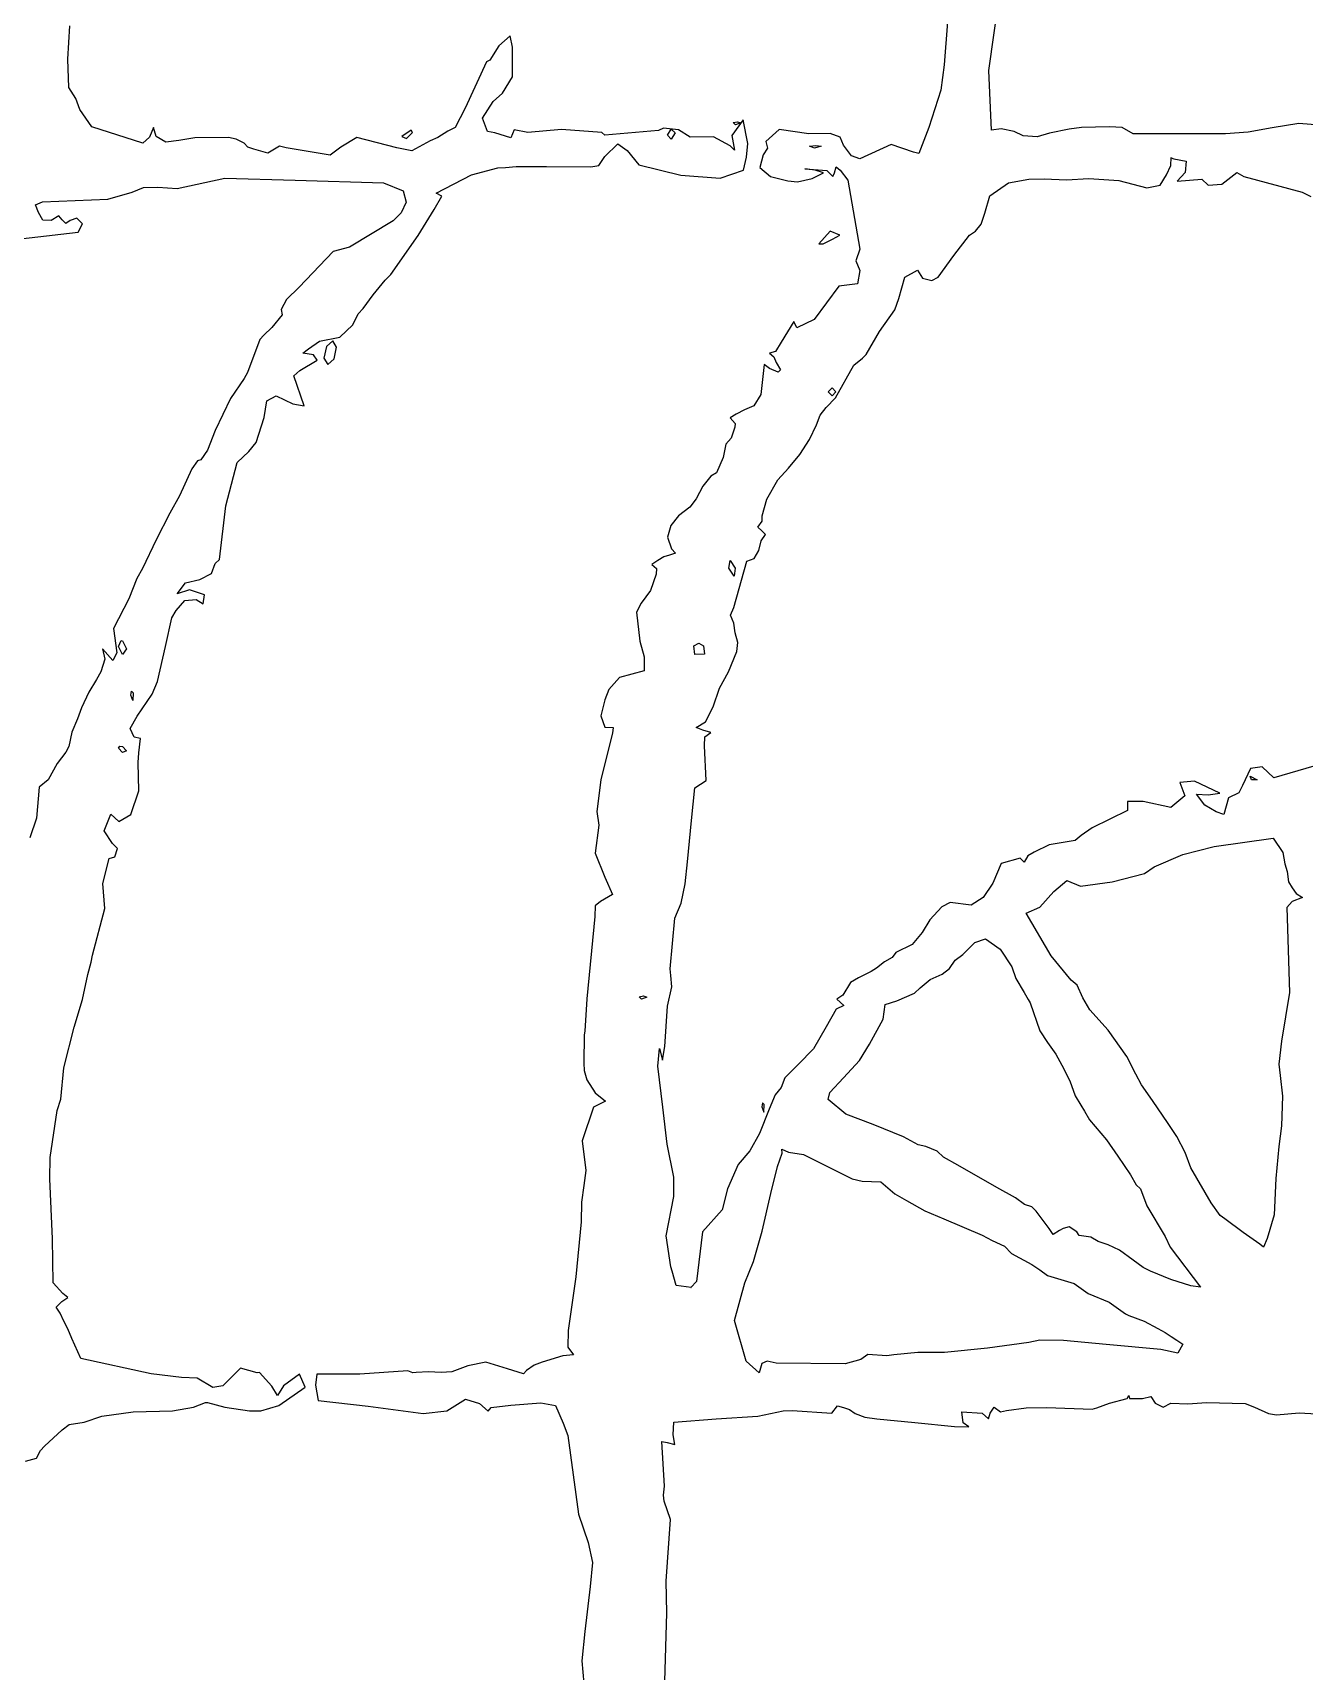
# Model space of a CAD drawing. Extents: x -16 to 63, y -3 to 108.
# Drawn here: x 53.45 to 56.231, y 38.089 to 41.674 of the extents above; entities that cross this region are included whole.
import ezdxf

# ---------------------------------------------------------------- set-up
doc = ezdxf.new("R2010")
doc.units = 0

msp = doc.modelspace()

# ---------------------------------------------------------------- linework, layer by layer
at = {"layer": 'Layer 1'}
for p, q in [((55.540844, 41.591057), (55.565928, 41.766797)), ((53.526015, 41.615834), (53.530831, 41.689047)), ((55.45028, 41.697613), (55.443575, 41.60369)), ((54.493681, 41.666891), (54.468887, 41.644723)), ((54.499221, 41.642098), (54.493681, 41.666891)), ((53.528494, 41.553559), (53.526015, 41.615834)), ((54.468887, 41.644723), (54.449344, 41.613659)), ((54.498624, 41.57749), (54.499221, 41.642098)), ((54.44176, 41.609866), (54.39509, 41.508798)), ((54.449344, 41.613659), (54.44176, 41.609866)), ((55.443575, 41.60369), (55.435845, 41.547833)), ((55.546675, 41.460237), (55.540844, 41.591057)), ((53.543953, 41.529495), (53.528494, 41.553559)), ((54.477185, 41.541758), (54.498624, 41.57749)), ((55.435845, 41.547833), (55.409593, 41.466453)), ((53.552558, 41.505723), (53.543953, 41.529495)), ((54.39509, 41.508798), (54.373652, 41.466649)), ((54.432995, 41.486776), (54.45633, 41.523236)), ((54.45633, 41.523236), (54.477185, 41.541758)), ((53.578809, 41.467949), (53.552558, 41.505723)), ((54.444079, 41.457899), (54.432995, 41.486776)), ((55.003671, 41.483), (54.978731, 41.448726)), ((54.982042, 41.477006), (54.991522, 41.478612)), ((54.987149, 41.471899), (54.982042, 41.477006)), ((54.998379, 41.476274), (54.987149, 41.471899)), ((54.991522, 41.478612), (54.991524, 41.478604)), ((54.991524, 41.478604), (54.998379, 41.476274)), ((55.013879, 41.431226), (55.003671, 41.483)), ((56.218863, 41.474813), (56.160818, 41.465917)), ((56.321536, 41.466792), (56.218863, 41.474813)), ((53.690525, 41.432364), (53.578809, 41.467949)), ((53.705109, 41.445052), (53.690525, 41.432364)), ((53.713713, 41.466345), (53.705109, 41.445052)), ((53.719403, 41.446948), (53.713713, 41.466345)), ((53.740258, 41.434552), (53.719403, 41.446948)), ((53.769281, 41.438054), (53.740258, 41.434552)), ((53.804137, 41.444035), (53.769281, 41.438054)), ((53.877496, 41.444184), (53.804137, 41.444035)), ((53.89456, 41.44054), (53.877496, 41.444184)), ((53.911769, 41.432082), (53.89456, 41.44054)), ((54.158243, 41.44477), (54.123533, 41.423185)), ((54.246185, 41.422018), (54.158243, 41.44477)), ((54.277327, 41.460815), (54.256764, 41.44696)), ((54.256764, 41.44696), (54.266973, 41.442002)), ((54.266973, 41.442002), (54.280536, 41.455565)), ((54.277325, 41.460814), (54.277327, 41.460815)), ((54.280536, 41.455565), (54.277325, 41.460814)), ((54.31867, 41.436897), (54.278417, 41.415604)), ((54.335733, 41.444773), (54.31867, 41.436897)), ((54.357755, 41.458336), (54.335733, 41.444773)), ((54.373652, 41.466649), (54.357755, 41.458336)), ((54.460413, 41.454979), (54.444079, 41.457899)), ((54.494978, 41.443457), (54.460413, 41.454979)), ((54.502708, 41.461105), (54.494978, 41.443457)), ((54.532605, 41.455564), (54.502708, 41.461105)), ((54.606256, 41.461687), (54.532605, 41.455564)), ((54.694198, 41.455564), (54.606256, 41.461687)), ((54.701195, 41.449583), (54.694198, 41.455564)), ((54.818453, 41.459792), (54.701195, 41.449583)), ((54.829245, 41.465191), (54.818453, 41.459792)), ((54.861767, 41.461547), (54.829245, 41.465191)), ((54.837799, 41.44929), (54.846404, 41.462563)), ((54.846404, 41.441124), (54.837799, 41.44929)), ((54.846404, 41.462563), (54.855009, 41.454541)), ((54.846404, 41.462563), (54.846404, 41.462563)), ((54.855009, 41.454541), (54.846404, 41.441124)), ((54.887436, 41.445358), (54.861767, 41.461547)), ((54.938481, 41.445955), (54.887436, 41.445358)), ((54.974942, 41.425975), (54.938481, 41.445955)), ((54.978731, 41.448726), (54.984421, 41.416495)), ((55.082177, 41.461926), (55.052863, 41.435966)), ((55.052863, 41.435966), (55.056947, 41.421382)), ((55.146931, 41.452446), (55.082177, 41.461926)), ((55.194184, 41.453469), (55.146931, 41.452446)), ((55.215623, 41.444864), (55.194184, 41.453469)), ((55.222769, 41.427801), (55.215623, 41.444864)), ((55.409593, 41.466453), (55.387571, 41.409574)), ((55.567969, 41.463157), (55.546675, 41.460237)), ((55.596116, 41.457467), (55.567969, 41.463157)), ((55.616097, 41.448279), (55.596116, 41.457467)), ((55.647015, 41.4458), (55.616097, 41.448279)), ((55.673996, 41.454258), (55.647015, 41.4458)), ((55.716436, 41.462572), (55.673996, 41.454258)), ((55.743563, 41.466656), (55.716436, 41.462572)), ((55.805108, 41.467679), (55.743563, 41.466656)), ((55.832527, 41.466656), (55.805108, 41.467679)), ((55.857028, 41.452509), (55.832527, 41.466656)), ((56.058874, 41.45221), (55.857028, 41.452509)), ((56.10846, 41.456145), (56.058874, 41.45221)), ((56.160818, 41.465917), (56.10846, 41.456145)), ((53.919791, 41.423039), (53.911769, 41.432082)), ((53.933062, 41.419246), (53.919791, 41.423039)), ((53.963689, 41.410495), (53.933062, 41.419246)), ((53.989065, 41.425517), (53.963689, 41.410495)), ((54.004088, 41.421873), (53.989065, 41.425517)), ((54.099906, 41.40583), (54.004088, 41.421873)), ((54.123533, 41.423185), (54.099906, 41.40583)), ((54.278417, 41.415604), (54.246185, 41.422018)), ((54.68763, 41.38324), (54.700756, 41.403074)), ((54.700756, 41.403074), (54.729195, 41.430201)), ((54.729195, 41.430201), (54.750051, 41.415616)), ((54.750051, 41.415616), (54.775574, 41.384844)), ((54.984421, 41.416495), (54.974942, 41.425975)), ((55.003963, 41.373034), (55.010668, 41.401182)), ((55.010668, 41.401182), (55.013879, 41.431226)), ((55.047176, 41.406359), (55.040179, 41.378504)), ((55.056947, 41.421382), (55.047176, 41.406359)), ((55.148832, 41.425491), (55.162541, 41.427239)), ((55.159332, 41.421265), (55.148832, 41.425491)), ((55.1745, 41.4252), (55.159332, 41.421265)), ((55.162541, 41.427239), (55.16259, 41.427271)), ((55.16259, 41.427271), (55.17455, 41.425375)), ((55.17455, 41.425375), (55.1745, 41.4252)), ((55.240854, 41.404175), (55.222769, 41.427801)), ((55.2585, 41.39776), (55.240854, 41.404175)), ((55.327046, 41.428825), (55.2585, 41.39776)), ((55.375904, 41.412053), (55.327046, 41.428825)), ((55.387571, 41.409574), (55.375904, 41.412053)), ((55.9389, 41.383486), (55.939774, 41.400404)), ((55.939774, 41.400404), (55.93978, 41.40029)), ((55.93978, 41.40029), (55.94547, 41.39752)), ((54.409218, 41.362523), (54.467117, 41.378274)), ((54.467117, 41.378274), (54.483889, 41.378871)), ((54.483889, 41.378871), (54.50664, 41.380768)), ((54.50664, 41.380768), (54.57329, 41.381067)), ((54.57329, 41.381067), (54.670567, 41.38032)), ((54.670567, 41.38032), (54.68763, 41.38324)), ((54.775574, 41.384844), (54.867454, 41.362238)), ((54.953501, 41.355242), (55.003963, 41.373034)), ((55.040179, 41.378504), (55.063222, 41.359253)), ((55.160936, 41.373108), (55.138331, 41.37617)), ((55.138331, 41.37617), (55.186751, 41.371943)), ((55.154811, 41.354877), (55.179458, 41.366836)), ((55.179458, 41.366836), (55.160936, 41.373108)), ((55.186751, 41.371943), (55.199877, 41.359109)), ((55.199877, 41.359109), (55.203087, 41.36713)), ((55.203087, 41.36713), (55.206881, 41.380548)), ((55.206881, 41.380548), (55.215631, 41.372819)), ((55.215631, 41.372819), (55.232403, 41.350796)), ((55.916149, 41.340463), (55.92942, 41.362923)), ((55.92942, 41.362923), (55.9389, 41.383486)), ((55.94547, 41.39752), (55.972451, 41.392562)), ((55.970121, 41.368206), (55.953058, 41.349247)), ((55.972451, 41.392562), (55.970121, 41.368206)), ((56.050334, 41.342536), (56.083587, 41.368204)), ((56.083587, 41.368204), (56.098754, 41.359453)), ((53.66684, 41.324735), (53.691634, 41.335381)), ((53.691634, 41.335381), (53.723136, 41.335978)), ((53.723136, 41.335978), (53.765138, 41.333208)), ((53.765138, 41.333208), (53.869415, 41.355813)), ((53.869415, 41.355813), (54.023425, 41.350997)), ((54.023425, 41.350997), (54.216666, 41.345016)), ((54.216666, 41.345016), (54.259544, 41.327806)), ((54.259544, 41.327806), (54.266108, 41.302721)), ((54.331775, 41.323), (54.409218, 41.362523)), ((54.867454, 41.362238), (54.953501, 41.355242)), ((55.063222, 41.359253), (55.101578, 41.349627)), ((55.101578, 41.349627), (55.12258, 41.347439)), ((55.12258, 41.347439), (55.154811, 41.354877)), ((55.232403, 41.350796), (55.258508, 41.200433)), ((55.543083, 41.316976), (55.584212, 41.345123)), ((55.584212, 41.345123), (55.628839, 41.353582)), ((55.628839, 41.353582), (55.661945, 41.353731)), ((55.661945, 41.353731), (55.710948, 41.351984)), ((55.710948, 41.351984), (55.759514, 41.354605)), ((55.759514, 41.354605), (55.825434, 41.350087)), ((55.825434, 41.350087), (55.886689, 41.334191)), ((55.886689, 41.334191), (55.916149, 41.340463)), ((55.953058, 41.349247), (56.00702, 41.353182)), ((56.00702, 41.353182), (56.020437, 41.340348)), ((56.020437, 41.340348), (56.050334, 41.342536)), ((56.098754, 41.359453), (56.226512, 41.325034)), ((53.455661, 41.297459), (53.470683, 41.304023)), ((53.461784, 41.280104), (53.455661, 41.297459)), ((53.470683, 41.304023), (53.614046, 41.309421)), ((53.614046, 41.309421), (53.66684, 41.324735)), ((54.266108, 41.302721), (54.255316, 41.279533)), ((54.327691, 41.286973), (54.344755, 41.316287)), ((54.344755, 41.316287), (54.331775, 41.323)), ((55.532437, 41.278765), (55.543083, 41.316976)), ((56.226512, 41.325034), (56.245471, 41.315409)), ((53.471847, 41.26377), (53.461784, 41.280104)), ((53.489931, 41.262605), (53.471847, 41.26377)), ((53.506266, 41.273251), (53.489931, 41.262605)), ((53.513561, 41.264647), (53.506266, 41.273251)), ((53.522165, 41.256188), (53.513561, 41.264647)), ((53.531645, 41.263185), (53.522165, 41.256188)), ((53.546083, 41.268292), (53.531645, 41.263185)), ((53.55848, 41.255312), (53.546083, 41.268292)), ((53.549001, 41.237228), (53.55848, 41.255312)), ((54.238106, 41.262031), (54.142142, 41.204861)), ((54.255316, 41.279533), (54.238106, 41.262031)), ((54.292397, 41.23024), (54.327691, 41.286973)), ((55.524416, 41.255138), (55.532437, 41.278765)), ((53.329216, 41.211705), (53.529895, 41.23504)), ((53.529895, 41.23504), (53.549001, 41.237228)), ((54.232894, 41.144777), (54.292397, 41.23024)), ((55.19423, 41.239572), (55.169, 41.212154)), ((55.178771, 41.212154), (55.198752, 41.222363)), ((55.215232, 41.230968), (55.19423, 41.239572)), ((55.19423, 41.239572), (55.19423, 41.239572)), ((55.198752, 41.222363), (55.215232, 41.230968)), ((55.464329, 41.186301), (55.498602, 41.230491)), ((55.498602, 41.230491), (55.511582, 41.239825)), ((55.511582, 41.239825), (55.524416, 41.255138)), ((54.106848, 41.194798), (54.032323, 41.116772)), ((54.142142, 41.204861), (54.106848, 41.194798)), ((55.169, 41.212154), (55.178771, 41.212154)), ((55.258508, 41.200433), (55.249904, 41.174327)), ((55.430056, 41.138902), (55.464329, 41.186301)), ((55.249904, 41.174327), (55.258508, 41.153326)), ((55.258508, 41.153326), (55.253401, 41.124158)), ((55.357135, 41.139043), (55.384699, 41.154066)), ((55.384699, 41.154066), (55.396074, 41.136856)), ((54.032323, 41.116772), (54.004467, 41.090083)), ((54.194391, 41.100441), (54.220351, 41.132234)), ((54.220351, 41.132234), (54.232894, 41.144777)), ((55.212711, 41.11905), (55.158895, 41.046275)), ((55.253401, 41.124158), (55.212711, 41.11905)), ((55.343863, 41.091936), (55.357135, 41.139043)), ((55.396074, 41.136856), (55.416492, 41.131607)), ((55.416492, 41.131607), (55.430056, 41.138902)), ((54.004467, 41.090083), (53.993091, 41.068061)), ((54.172661, 41.070106), (54.194391, 41.100441)), ((55.335696, 41.067143), (55.343863, 41.091936)), ((53.995129, 41.056393), (53.972232, 41.028683)), ((53.993091, 41.068061), (53.995129, 41.056393)), ((54.149764, 41.03452), (54.161431, 41.059022)), ((54.161431, 41.059022), (54.172661, 41.070106)), ((55.114413, 41.0419), (55.086994, 40.996396)), ((55.121268, 41.028336), (55.114413, 41.0419)), ((55.158895, 41.046275), (55.121268, 41.028336)), ((55.301569, 41.020182), (55.335696, 41.067143)), ((53.955168, 41.011911), (53.946563, 41.002286)), ((53.972232, 41.028683), (53.955168, 41.011911)), ((54.076551, 40.999081), (54.12147, 41.007977)), ((54.12147, 41.007977), (54.149764, 41.03452)), ((55.272546, 40.969866), (55.301569, 41.020182)), ((53.946563, 41.002286), (53.919145, 40.930385)), ((54.040236, 40.972391), (54.053071, 40.981871)), ((54.063571, 40.968747), (54.040236, 40.972391)), ((54.053071, 40.981871), (54.076551, 40.999081)), ((54.071592, 40.957663), (54.063571, 40.968747)), ((54.091806, 40.987265), (54.086557, 40.961597)), ((54.10566, 40.999516), (54.091806, 40.987265)), ((54.105665, 40.999516), (54.10566, 40.999516)), ((54.114124, 40.985953), (54.105665, 40.999516)), ((54.109017, 40.960139), (54.114124, 40.985953)), ((55.07416, 40.97627), (55.061181, 40.972918)), ((55.061181, 40.972918), (55.07066, 40.964604)), ((55.086994, 40.996396), (55.07416, 40.97627)), ((55.264525, 40.961553), (55.272546, 40.969866)), ((54.020839, 40.923244), (54.033673, 40.934911)), ((54.033673, 40.934911), (54.071592, 40.957663)), ((54.086557, 40.961597), (54.095162, 40.948034)), ((54.095162, 40.948034), (54.109017, 40.960139)), ((55.049359, 40.947544), (55.042213, 40.882499)), ((55.061173, 40.93894), (55.049359, 40.947544)), ((55.080424, 40.931356), (55.061173, 40.93894)), ((55.07066, 40.964604), (55.075469, 40.952354)), ((55.075469, 40.952354), (55.08524, 40.936165)), ((55.08524, 40.936165), (55.080424, 40.931356)), ((55.205459, 40.874777), (55.245711, 40.946677)), ((55.245711, 40.946677), (55.264525, 40.961553)), ((53.912291, 40.91726), (53.881955, 40.873799)), ((53.919145, 40.930385), (53.912291, 40.91726)), ((54.043445, 40.857615), (54.020839, 40.923244)), ((53.881955, 40.873799), (53.848557, 40.803357)), ((53.955503, 40.832235), (53.961335, 40.868696)), ((53.961335, 40.868696), (53.982191, 40.87905)), ((53.982191, 40.87905), (54.018797, 40.861842)), ((54.018797, 40.861842), (54.043445, 40.857615)), ((55.042213, 40.882499), (55.027192, 40.857414)), ((55.185478, 40.853485), (55.205459, 40.874777)), ((55.189416, 40.888093), (55.19802, 40.896697)), ((55.19802, 40.879488), (55.189416, 40.888093)), ((55.19802, 40.896697), (55.206479, 40.888093)), ((55.19802, 40.896697), (55.19802, 40.896697)), ((55.206479, 40.888093), (55.19802, 40.879488)), ((53.938148, 40.777544), (53.955503, 40.832235)), ((54.988251, 40.839184), (54.975418, 40.831454)), ((54.975418, 40.831454), (54.98621, 40.818765)), ((55.006482, 40.848372), (54.988251, 40.839184)), ((55.027192, 40.857414), (55.006482, 40.848372)), ((55.164186, 40.815711), (55.172207, 40.836713)), ((55.172207, 40.836713), (55.185478, 40.853485)), ((53.848557, 40.803357), (53.83164, 40.760333)), ((54.985045, 40.811036), (54.977608, 40.786534)), ((54.98621, 40.818765), (54.985045, 40.811036)), ((55.148434, 40.783626), (55.164186, 40.815711)), ((53.83164, 40.760333), (53.817348, 40.73904)), ((53.896437, 40.733208), (53.922397, 40.757418)), ((53.922397, 40.757418), (53.938148, 40.777544)), ((54.96594, 40.773846), (54.959526, 40.744094)), ((54.977608, 40.786534), (54.96594, 40.773846)), ((55.127433, 40.750957), (55.148434, 40.783626)), ((53.797221, 40.719788), (53.770241, 40.660575)), ((53.80991, 40.737435), (53.797221, 40.719788)), ((53.817348, 40.73904), (53.80991, 40.737435)), ((53.872227, 40.638994), (53.896437, 40.733208)), ((54.959526, 40.744094), (54.945525, 40.710551)), ((55.079596, 40.695245), (55.102494, 40.720913)), ((55.102494, 40.720913), (55.127433, 40.750957)), ((54.915627, 40.681817), (54.900606, 40.653669)), ((54.932691, 40.703256), (54.915627, 40.681817)), ((54.945525, 40.710551), (54.932691, 40.703256)), ((55.055678, 40.653534), (55.079596, 40.695245)), ((53.770241, 40.660575), (53.749386, 40.622365)), ((54.900606, 40.653669), (54.887043, 40.635877)), ((55.045032, 40.617074), (55.055678, 40.653534)), ((53.749386, 40.622365), (53.719342, 40.564028)), ((53.857934, 40.521299), (53.872227, 40.638994)), ((54.862103, 40.616625), (54.845623, 40.595916)), ((54.887043, 40.635877), (54.862103, 40.616625)), ((55.045181, 40.605114), (55.045032, 40.617074)), ((54.845623, 40.595916), (54.838328, 40.570247)), ((55.035555, 40.591843), (55.045181, 40.605114)), ((55.04416, 40.583822), (55.035555, 40.591843)), ((55.043139, 40.562383), (55.052765, 40.575654)), ((55.052765, 40.575654), (55.04416, 40.583822)), ((53.719342, 40.564028), (53.689298, 40.501753)), ((54.838328, 40.570247), (54.846933, 40.544579)), ((54.846933, 40.544579), (54.855537, 40.5351)), ((55.027385, 40.523589), (55.03774, 40.540652)), ((55.03774, 40.540652), (55.043139, 40.562383)), ((53.840434, 40.490964), (53.848455, 40.51284)), ((53.848455, 40.51284), (53.857934, 40.521299)), ((54.816889, 40.518767), (54.804055, 40.510308)), ((54.804055, 40.510308), (54.81368, 40.501704)), ((54.829723, 40.52708), (54.816889, 40.518767)), ((54.842703, 40.530433), (54.829723, 40.52708)), ((54.855537, 40.5351), (54.842703, 40.530433)), ((54.972548, 40.502194), (54.974877, 40.519403)), ((54.974877, 40.519403), (54.986107, 40.502194)), ((54.974877, 40.519403), (54.974877, 40.519403)), ((54.983049, 40.416543), (55.011634, 40.517466)), ((55.011634, 40.517466), (55.027385, 40.523589)), ((53.67734, 40.479439), (53.659401, 40.434958)), ((53.689298, 40.501753), (53.67734, 40.479439)), ((53.76547, 40.446191), (53.783555, 40.470401)), ((53.783555, 40.470401), (53.815348, 40.477838)), ((53.815348, 40.477838), (53.840434, 40.490964)), ((54.813083, 40.489453), (54.801123, 40.453138)), ((54.81368, 40.501704), (54.813083, 40.489453)), ((54.983777, 40.484984), (54.972548, 40.502194)), ((54.986107, 40.502194), (54.983777, 40.484984)), ((53.659401, 40.434958), (53.626441, 40.370203)), ((53.763571, 40.409438), (53.782093, 40.43146)), ((53.79216, 40.455087), (53.76547, 40.446191)), ((53.782093, 40.43146), (53.807032, 40.433648)), ((53.82512, 40.443857), (53.79216, 40.455087)), ((53.807032, 40.433648), (53.822492, 40.424606)), ((53.822492, 40.424606), (53.82512, 40.443857)), ((54.801123, 40.453138), (54.780122, 40.426011)), ((53.753654, 40.393687), (53.763571, 40.409438)), ((54.780122, 40.426011), (54.770497, 40.405739)), ((54.770497, 40.405739), (54.777352, 40.342589)), ((54.975611, 40.399334), (54.983049, 40.416543)), ((54.983049, 40.38227), (54.975611, 40.399334)), ((53.626441, 40.370203), (53.633296, 40.316825)), ((53.74009, 40.330975), (53.753654, 40.393687)), ((54.986259, 40.360832), (54.983049, 40.38227)), ((54.991949, 40.339393), (54.986259, 40.360832)), ((53.624399, 40.300199), (53.602377, 40.325867)), ((53.602377, 40.325867), (53.607186, 40.303262)), ((53.637359, 40.33125), (53.642609, 40.34423)), ((53.645818, 40.313457), (53.637359, 40.33125)), ((53.642607, 40.344247), (53.645818, 40.343501)), ((53.642609, 40.34423), (53.642607, 40.344247)), ((53.645818, 40.343501), (53.654423, 40.325854)), ((53.654423, 40.325854), (53.645818, 40.313457)), ((53.722443, 40.2547), (53.74009, 40.330975)), ((54.777352, 40.342589), (54.786832, 40.308462)), ((54.89583, 40.332136), (54.90633, 40.338409)), ((54.897727, 40.313614), (54.89583, 40.332136)), ((54.906327, 40.338415), (54.916682, 40.332434)), ((54.90633, 40.338409), (54.906327, 40.338415)), ((54.916682, 40.332434), (54.918728, 40.313913)), ((54.989762, 40.319995), (54.991949, 40.339393)), ((53.607186, 40.303262), (53.59829, 40.275261)), ((53.633296, 40.316825), (53.624399, 40.300199)), ((54.786832, 40.308462), (54.786683, 40.27769)), ((54.918728, 40.313913), (54.897727, 40.313614)), ((54.971823, 40.275514), (54.989762, 40.319995)), ((53.588956, 40.258634), (53.572184, 40.231362)), ((53.59829, 40.275261), (53.588956, 40.258634)), ((53.71063, 40.226406), (53.722443, 40.2547)), ((54.733159, 40.263251), (54.709532, 40.236562)), ((54.786683, 40.27769), (54.733159, 40.263251)), ((54.951988, 40.240074), (54.971823, 40.275514)), ((53.572184, 40.231362), (53.55585, 40.196651)), ((53.663751, 40.224249), (53.665356, 40.233145)), ((53.668126, 40.213019), (53.663751, 40.224249)), ((53.665356, 40.233145), (53.665357, 40.233117)), ((53.665357, 40.233117), (53.668859, 40.229473)), ((53.669, 40.2295), (53.668126, 40.213019)), ((53.668859, 40.229473), (53.669, 40.2295)), ((53.678254, 40.178862), (53.71063, 40.226406)), ((54.709532, 40.236562), (54.700928, 40.214394)), ((54.937987, 40.199238), (54.951988, 40.240074)), ((53.55585, 40.196651), (53.547683, 40.172733)), ((54.700928, 40.214394), (54.692469, 40.1791)), ((54.92107, 40.166132), (54.937987, 40.199238)), ((53.547683, 40.172733), (53.534995, 40.143273)), ((53.66294, 40.151589), (53.678254, 40.178862)), ((53.671107, 40.132775), (53.66294, 40.151589)), ((54.692469, 40.1791), (54.700928, 40.154453)), ((54.700928, 40.154453), (54.719013, 40.153856)), ((54.719013, 40.153856), (54.717698, 40.141167)), ((54.900797, 40.153444), (54.92107, 40.166132)), ((54.91509, 40.148045), (54.900797, 40.153444)), ((54.932737, 40.143087), (54.91509, 40.148045)), ((53.52858, 40.112208), (53.522166, 40.100103)), ((53.534995, 40.143273), (53.52858, 40.112208)), ((53.637357, 40.108276), (53.639836, 40.113085)), ((53.645816, 40.099234), (53.637357, 40.108276)), ((53.639835, 40.113089), (53.645816, 40.112066)), ((53.639836, 40.113085), (53.639835, 40.113089)), ((53.645816, 40.112066), (53.654421, 40.102878)), ((53.685108, 40.129564), (53.671107, 40.132775)), ((53.681464, 40.098062), (53.685108, 40.129564)), ((54.717698, 40.141167), (54.692176, 40.040244)), ((54.918738, 40.113627), (54.919903, 40.133462)), ((54.922823, 40.037935), (54.918738, 40.113627)), ((54.919903, 40.133462), (54.932737, 40.143087)), ((53.502915, 40.075164), (53.483518, 40.039142)), ((53.522166, 40.100103), (53.502915, 40.075164)), ((53.654421, 40.102878), (53.645816, 40.099234)), ((53.680441, 40.077206), (53.681464, 40.098062)), ((53.681314, 40.015077), (53.680441, 40.077206)), ((53.483518, 40.039142), (53.463538, 40.023536)), ((54.692176, 40.040244), (54.68824, 40.009909)), ((54.898029, 40.022038), (54.922823, 40.037935)), ((56.113467, 40.064247), (56.09582, 40.027203)), ((56.112885, 40.047606), (56.128198, 40.039147)), ((56.115364, 40.039147), (56.112885, 40.047606)), ((56.112885, 40.047606), (56.112885, 40.047606)), ((56.138989, 40.0676), (56.113467, 40.064247)), ((56.128198, 40.039147), (56.115364, 40.039147)), ((56.164803, 40.04339), (56.138989, 40.0676)), ((56.251725, 40.069204), (56.164803, 40.04339)), ((53.463538, 40.023536), (53.457557, 39.955719)), ((53.663814, 39.963741), (53.681314, 40.015077)), ((54.68824, 40.009909), (54.683424, 39.970095)), ((54.890592, 39.950575), (54.898029, 40.022038)), ((55.969666, 40.004015), (55.93933, 39.979076)), ((55.991104, 40.036395), (55.95902, 40.033475)), ((55.95902, 40.033475), (55.969666, 40.004015)), ((56.04667, 40.010144), (55.991104, 40.036395)), ((56.01371, 39.984037), (55.995334, 40.008247)), ((55.995334, 40.008247), (56.021148, 40.006642)), ((56.021148, 40.006642), (56.04667, 40.010144)), ((56.088236, 40.011161), (56.065338, 40.000076)), ((56.09582, 40.027203), (56.088236, 40.011161)), ((54.683424, 39.970095), (54.687651, 39.940051)), ((55.844391, 39.972086), (55.766948, 39.934313)), ((55.878952, 39.991618), (55.844242, 39.992066)), ((55.844242, 39.992066), (55.844391, 39.972086)), ((55.93933, 39.979076), (55.878952, 39.991618)), ((56.038212, 39.969015), (56.01371, 39.984037)), ((56.05513, 39.963616), (56.038212, 39.969015)), ((56.065338, 40.000076), (56.05513, 39.963616)), ((53.457557, 39.955719), (53.44341, 39.912696)), ((53.605622, 39.927718), (53.620644, 39.964178)), ((53.620644, 39.964178), (53.637562, 39.947844)), ((53.637562, 39.947844), (53.663814, 39.963741)), ((54.687651, 39.940051), (54.680067, 39.878943)), ((54.88155, 39.859715), (54.890592, 39.950575)), ((55.766948, 39.934313), (55.74303, 39.917395)), ((53.623998, 39.900008), (53.605622, 39.927718)), ((53.634645, 39.889362), (53.623998, 39.900008)), ((55.672734, 39.897123), (55.640503, 39.881372)), ((55.729613, 39.906749), (55.672734, 39.897123)), ((55.74303, 39.917395), (55.729613, 39.906749)), ((55.965587, 39.875949), (56.034133, 39.893742)), ((56.034133, 39.893742), (56.162766, 39.911389)), ((56.162763, 39.911389), (56.184202, 39.880616)), ((56.162766, 39.911389), (56.162763, 39.911389)), ((53.603141, 39.812359), (53.616996, 39.867195)), ((53.616996, 39.867195), (53.628955, 39.870839)), ((53.628955, 39.870839), (53.634645, 39.889362)), ((54.680067, 39.878943), (54.700923, 39.826002)), ((54.876443, 39.81188), (54.88155, 39.859715)), ((55.609439, 39.867663), (55.568165, 39.856433)), ((55.618043, 39.859058), (55.609439, 39.867663)), ((55.626648, 39.872913), (55.618043, 39.859058)), ((55.640503, 39.881372), (55.626648, 39.872913)), ((55.902728, 39.849115), (55.965587, 39.875949)), ((56.184202, 39.880616), (56.188428, 39.855823)), ((54.700923, 39.826002), (54.717403, 39.788521)), ((55.568165, 39.856433), (55.549497, 39.813264)), ((55.811139, 39.816154), (55.881289, 39.83453)), ((55.881289, 39.83453), (55.902728, 39.849115)), ((56.188428, 39.855823), (56.193969, 39.838468)), ((56.193969, 39.838468), (56.196888, 39.816154)), ((53.607517, 39.757668), (53.603141, 39.812359)), ((54.717403, 39.788521), (54.691734, 39.77277)), ((54.867692, 39.769585), (54.876443, 39.81188)), ((55.549497, 39.813264), (55.528788, 39.782199)), ((55.652317, 39.760442), (55.683236, 39.795298)), ((55.683236, 39.795298), (55.711383, 39.819363)), ((55.711383, 39.819363), (55.741718, 39.806966)), ((55.741718, 39.806966), (55.811139, 39.816154)), ((56.196888, 39.816154), (56.204473, 39.80332)), ((56.204473, 39.80332), (56.213369, 39.790486)), ((56.213369, 39.790486), (56.227078, 39.781882)), ((53.580245, 39.65587), (53.607517, 39.757668)), ((54.679921, 39.763873), (54.678756, 39.740247)), ((54.691734, 39.77277), (54.679921, 39.763873)), ((54.854421, 39.736624), (54.867692, 39.769585)), ((55.438511, 39.761782), (55.412114, 39.732906)), ((55.456158, 39.771263), (55.438511, 39.761782)), ((55.502537, 39.765281), (55.456158, 39.771263)), ((55.528788, 39.782199), (55.502537, 39.765281)), ((55.622565, 39.747608), (55.652317, 39.760442)), ((56.204618, 39.773276), (56.193243, 39.760005)), ((56.193243, 39.760005), (56.198783, 39.573764)), ((56.227078, 39.781882), (56.204618, 39.773276)), ((54.678756, 39.740247), (54.661839, 39.55984)), ((54.844212, 39.625639), (54.854421, 39.736624)), ((55.412114, 39.732906), (55.39505, 39.705196)), ((55.677694, 39.653978), (55.622565, 39.747608)), ((55.373466, 39.679236), (55.337734, 39.661297)), ((55.39505, 39.705196), (55.373466, 39.679236)), ((55.483862, 39.657051), (55.510259, 39.683448)), ((55.510259, 39.683448), (55.533448, 39.691761)), ((55.533448, 39.691761), (55.533453, 39.69175)), ((55.533453, 39.69175), (55.565829, 39.669145)), ((53.577183, 39.640265), (53.580245, 39.65587)), ((55.329859, 39.650505), (55.312795, 39.641317)), ((55.337734, 39.661297), (55.329859, 39.650505)), ((55.455276, 39.626861), (55.467236, 39.644654)), ((55.467236, 39.644654), (55.483862, 39.657051)), ((55.565829, 39.669145), (55.591206, 39.630205)), ((55.721155, 39.601328), (55.677694, 39.653978)), ((53.558078, 39.558739), (53.570037, 39.613576)), ((53.570037, 39.613576), (53.577183, 39.640265)), ((54.845668, 39.611492), (54.844212, 39.625639)), ((54.847706, 39.586116), (54.845668, 39.611492)), ((55.255771, 39.606461), (55.238707, 39.596106)), ((55.283627, 39.620024), (55.255771, 39.606461)), ((55.295586, 39.627608), (55.283627, 39.620024)), ((55.312795, 39.641317), (55.295586, 39.627608)), ((55.41269, 39.602214), (55.438651, 39.614465)), ((55.438651, 39.614465), (55.455276, 39.626861)), ((55.591206, 39.630205), (55.600394, 39.604683)), ((54.838227, 39.544259), (54.847706, 39.586116)), ((55.238707, 39.596106), (55.221498, 39.568541)), ((55.339769, 39.55569), (55.378126, 39.572753)), ((55.378126, 39.572753), (55.390668, 39.584567)), ((55.390668, 39.584567), (55.41269, 39.602214)), ((55.600394, 39.604683), (55.618187, 39.574202)), ((55.618187, 39.574202), (55.627375, 39.558888)), ((55.733988, 39.590099), (55.721155, 39.601328)), ((55.746823, 39.56268), (55.733988, 39.590099)), ((56.198783, 39.573764), (56.181283, 39.467445)), ((53.539993, 39.498214), (53.558078, 39.558739)), ((54.661839, 39.55984), (54.657463, 39.489252)), ((54.77608, 39.564867), (54.78556, 39.566472)), ((54.78133, 39.559617), (54.77608, 39.564867)), ((54.792559, 39.564142), (54.78133, 39.559617)), ((54.78556, 39.566472), (54.785563, 39.566472)), ((54.785563, 39.566472), (54.792559, 39.564142)), ((54.832104, 39.456024), (54.838227, 39.544259)), ((55.207351, 39.537332), (55.185184, 39.499267)), ((55.223686, 39.545499), (55.207351, 39.537332)), ((55.221498, 39.568541), (55.208664, 39.559791)), ((55.208664, 39.559791), (55.223686, 39.545499)), ((55.309875, 39.516021), (55.314101, 39.547523)), ((55.314101, 39.547523), (55.339769, 39.55569)), ((55.627375, 39.558888), (55.631751, 39.551305)), ((55.631751, 39.551305), (55.652315, 39.490342)), ((55.762136, 39.536137), (55.746823, 39.56268)), ((55.802097, 39.491946), (55.762136, 39.536137)), ((55.185184, 39.499267), (55.157619, 39.450555)), ((55.279977, 39.461184), (55.309875, 39.516021)), ((53.517533, 39.40925), (53.539993, 39.498214)), ((54.655567, 39.481376), (54.654969, 39.419539)), ((54.657463, 39.489252), (54.655567, 39.481376)), ((55.652315, 39.490342), (55.66967, 39.464674)), ((55.66967, 39.464674), (55.687754, 39.43886)), ((55.842787, 39.433756), (55.802097, 39.491946)), ((56.181283, 39.467445), (56.175451, 39.417129)), ((54.816938, 39.413146), (54.820731, 39.451795)), ((54.820731, 39.451795), (54.826854, 39.426127)), ((54.826854, 39.426127), (54.832104, 39.456024)), ((55.157619, 39.450555), (55.124076, 39.416282)), ((55.258101, 39.425453), (55.279977, 39.461184)), ((55.687754, 39.43886), (55.701026, 39.415379)), ((55.862767, 39.395253), (55.842787, 39.433756)), ((53.511119, 39.340559), (53.517533, 39.40925)), ((54.654969, 39.419539), (54.655567, 39.403497)), ((54.655567, 39.403497), (54.661398, 39.382641)), ((54.827584, 39.323162), (54.816938, 39.413146)), ((55.124076, 39.416282), (55.094907, 39.387552)), ((55.22339, 39.387097), (55.258101, 39.425453)), ((55.701026, 39.415379), (55.718236, 39.380523)), ((55.87531, 39.371772), (55.862767, 39.395253)), ((56.175451, 39.417129), (56.178221, 39.392191)), ((56.178221, 39.392191), (56.183762, 39.346979)), ((54.661398, 39.382641), (54.679774, 39.354202)), ((55.086594, 39.365966), (55.073322, 39.350216)), ((55.094907, 39.387552), (55.086594, 39.365966)), ((55.193346, 39.355011), (55.22339, 39.387097)), ((55.718236, 39.380523), (55.729757, 39.348291)), ((55.898791, 39.337499), (55.87531, 39.371772)), ((53.503098, 39.315619), (53.511119, 39.340559)), ((54.67642, 39.323138), (54.651189, 39.249633)), ((54.702235, 39.336555), (54.67642, 39.323138)), ((54.679774, 39.354202), (54.702235, 39.336555)), ((54.837502, 39.242511), (54.827584, 39.323162)), ((55.044285, 39.32379), (55.0441, 39.3238)), ((55.0441, 39.3238), (55.048625, 39.31257)), ((55.046033, 39.332686), (55.044285, 39.32379)), ((55.049372, 39.32905), (55.046019, 39.332694)), ((55.046019, 39.332694), (55.046033, 39.332686)), ((55.048625, 39.31257), (55.049372, 39.32905)), ((55.073322, 39.350216), (55.06078, 39.318859)), ((55.189262, 39.339989), (55.193346, 39.355011)), ((55.228348, 39.307758), (55.189262, 39.339989)), ((55.729757, 39.348291), (55.742299, 39.327436)), ((55.742299, 39.327436), (55.750029, 39.314602)), ((55.933063, 39.287767), (55.898791, 39.337499)), ((56.183762, 39.346979), (56.181141, 39.282371)), ((53.487784, 39.213384), (53.503098, 39.315619)), ((55.06078, 39.318859), (55.039341, 39.265919)), ((55.288289, 39.285444), (55.228348, 39.307758)), ((55.354647, 39.258318), (55.288289, 39.285444)), ((55.750029, 39.314602), (55.760967, 39.295788)), ((55.760967, 39.295788), (55.798303, 39.251452)), ((55.952606, 39.259182), (55.933063, 39.287767)), ((54.651189, 39.249633), (54.659211, 39.184878)), ((55.039341, 39.265919), (55.017902, 39.227708)), ((55.386732, 39.240671), (55.354647, 39.258318)), ((55.798303, 39.251452), (55.823388, 39.216305)), ((55.970253, 39.223743), (55.952606, 39.259182)), ((56.181141, 39.282371), (56.175451, 39.237306)), ((53.487038, 39.166132), (53.487784, 39.213384)), ((54.851794, 39.169736), (54.837502, 39.242511)), ((55.017902, 39.227708), (54.992817, 39.197665)), ((55.078804, 39.193366), (55.088721, 39.222242)), ((55.088273, 39.230993), (55.088327, 39.231034)), ((55.088721, 39.222242), (55.088273, 39.230993)), ((55.088327, 39.231034), (55.102911, 39.225053)), ((55.102911, 39.225053), (55.13558, 39.219946)), ((55.13558, 39.219946), (55.242191, 39.166129)), ((55.403213, 39.237169), (55.386732, 39.240671)), ((55.428298, 39.22696), (55.403213, 39.237169)), ((55.441861, 39.213688), (55.428298, 39.22696)), ((55.473363, 39.196188), (55.441861, 39.213688)), ((55.823388, 39.216305), (55.851244, 39.175031)), ((55.982796, 39.19049), (55.970253, 39.223743)), ((56.175451, 39.237306), (56.169178, 39.16701)), ((54.659211, 39.184878), (54.654693, 39.151627)), ((54.992817, 39.197665), (54.969191, 39.144578)), ((55.063928, 39.134299), (55.078804, 39.193366)), ((55.558243, 39.147621), (55.473363, 39.196188)), ((56.027715, 39.114215), (55.982796, 39.19049)), ((53.493019, 39.035457), (53.487038, 39.166132)), ((54.654693, 39.151627), (54.650026, 39.115604)), ((54.851644, 39.127587), (54.851794, 39.169736)), ((54.969191, 39.144578), (54.957815, 39.098929)), ((55.242191, 39.166129), (55.263921, 39.161171)), ((55.263921, 39.161171), (55.304903, 39.159857)), ((55.304903, 39.159857), (55.335093, 39.133751)), ((55.599516, 39.124579), (55.558243, 39.147621)), ((55.851244, 39.175031), (55.86364, 39.153446)), ((55.86364, 39.153446), (55.872974, 39.144842)), ((55.872974, 39.144842), (55.886975, 39.107069)), ((56.169178, 39.16701), (56.164952, 39.087817)), ((54.650026, 39.115604), (54.649152, 39.072435)), ((54.835164, 39.041686), (54.851644, 39.127587)), ((55.045114, 39.05219), (55.063928, 39.134299)), ((55.335093, 39.133751), (55.360761, 39.118875)), ((55.360761, 39.118875), (55.401159, 39.096269)), ((55.618768, 39.110578), (55.599516, 39.124579)), ((55.635394, 39.10547), (55.618768, 39.110578)), ((55.644582, 39.095845), (55.635394, 39.10547)), ((55.886975, 39.107069), (55.92679, 39.040419)), ((56.046966, 39.086067), (56.027715, 39.114215)), ((54.649152, 39.072435), (54.637485, 38.951677)), ((54.957815, 39.098929), (54.914354, 39.050218)), ((55.401159, 39.096269), (55.44287, 39.078914)), ((55.44287, 39.078914), (55.526583, 39.043329)), ((55.673021, 39.057925), (55.644582, 39.095845)), ((56.057613, 39.07863), (56.046966, 39.086067)), ((56.097282, 39.048733), (56.057613, 39.07863)), ((56.164952, 39.087817), (56.149638, 39.035897)), ((53.494184, 38.938618), (53.493019, 39.035457)), ((54.845373, 38.973724), (54.835164, 39.041686)), ((54.914354, 39.050218), (54.901666, 38.941565)), ((55.026446, 38.985686), (55.045114, 39.05219)), ((55.526583, 39.043329), (55.548314, 39.031369)), ((55.681626, 39.044362), (55.673021, 39.057925)), ((55.695335, 39.053405), (55.681626, 39.044362)), ((55.703357, 39.057631), (55.695335, 39.053405)), ((55.716774, 39.061424), (55.703357, 39.057631)), ((55.733546, 39.050778), (55.716774, 39.061424)), ((55.738945, 39.042319), (55.733546, 39.050778)), ((55.76403, 39.039108), (55.738945, 39.042319)), ((55.78051, 39.029629), (55.76403, 39.039108)), ((55.92679, 39.040419), (55.937583, 39.016937)), ((56.133742, 39.023648), (56.097282, 39.048733)), ((56.149638, 39.035897), (56.142201, 39.017084)), ((55.548314, 39.031369), (55.575003, 39.019411)), ((55.575003, 39.019411), (55.590462, 39.002784)), ((55.590462, 39.002784), (55.635236, 38.979304)), ((55.801803, 39.022044), (55.78051, 39.029629)), ((55.826596, 39.010086), (55.801803, 39.022044)), ((55.85664, 38.988792), (55.826596, 39.010086)), ((55.937583, 39.016937), (56.003941, 38.92914)), ((56.142201, 39.017084), (56.133742, 39.023648)), ((54.848143, 38.964681), (54.845373, 38.973724)), ((54.856748, 38.933325), (54.848143, 38.964681)), ((55.007049, 38.938725), (55.026446, 38.985686)), ((55.635236, 38.979304), (55.652445, 38.967491)), ((55.652445, 38.967491), (55.669509, 38.954656)), ((55.878371, 38.972167), (55.85664, 38.988792)), ((55.894997, 38.964437), (55.878371, 38.972167)), ((55.938895, 38.946352), (55.894997, 38.964437)), ((53.515623, 38.915428), (53.494184, 38.938618)), ((54.637485, 38.951677), (54.620567, 38.834857)), ((54.89, 38.9288), (54.856748, 38.933325)), ((54.901666, 38.941565), (54.889269, 38.92873)), ((54.889269, 38.92873), (54.89, 38.9288)), ((54.984735, 38.856616), (55.007049, 38.938725)), ((55.669509, 38.954656), (55.727846, 38.937592)), ((55.727846, 38.937592), (55.758327, 38.915717)), ((55.982939, 38.932351), (55.938895, 38.946352)), ((56.003941, 38.92914), (55.982939, 38.932351)), ((53.500601, 38.885385), (53.513435, 38.898219)), ((53.513435, 38.898219), (53.526415, 38.906824)), ((53.526415, 38.906824), (53.515623, 38.915428)), ((55.758327, 38.915717), (55.804559, 38.896757)), ((55.804559, 38.896757), (55.839999, 38.871381)), ((53.509205, 38.872551), (53.500601, 38.885385)), ((53.51781, 38.855341), (53.509205, 38.872551)), ((53.526269, 38.838278), (53.51781, 38.855341)), ((55.010403, 38.767798), (54.984735, 38.856616)), ((55.839999, 38.871381), (55.846996, 38.867154)), ((55.846996, 38.867154), (55.880539, 38.855049)), ((55.880539, 38.855049), (55.91102, 38.838861)), ((53.534874, 38.817277), (53.526269, 38.838278)), ((54.620567, 38.834857), (54.619694, 38.798251)), ((55.91102, 38.838861), (55.926771, 38.830255)), ((55.926771, 38.830255), (55.939605, 38.821651)), ((55.939605, 38.821651), (55.952585, 38.813192)), ((53.554854, 38.773086), (53.534874, 38.817277)), ((54.619694, 38.798251), (54.632236, 38.781479)), ((55.385696, 38.786205), (55.333193, 38.78168)), ((55.444179, 38.786653), (55.385696, 38.786205)), ((55.537955, 38.796279), (55.444179, 38.786653)), ((55.628378, 38.808238), (55.537955, 38.796279)), ((55.652587, 38.813196), (55.628378, 38.808238)), ((55.704362, 38.813047), (55.652587, 38.813196)), ((55.797555, 38.803713), (55.704362, 38.813047)), ((55.917, 38.79292), (55.797555, 38.803713)), ((55.954627, 38.784899), (55.917, 38.79292)), ((55.952585, 38.813192), (55.965419, 38.804588)), ((55.965419, 38.804588), (55.954627, 38.784899)), ((53.708572, 38.73998), (53.554854, 38.773086)), ((53.903855, 38.752527), (53.865499, 38.713733)), ((53.940754, 38.74188), (53.903855, 38.752527)), ((54.269966, 38.746323), (54.164959, 38.739327)), ((54.280758, 38.742097), (54.269966, 38.746323)), ((54.401079, 38.757131), (54.366514, 38.743859)), ((54.44031, 38.765444), (54.401079, 38.757131)), ((54.488, 38.750859), (54.44031, 38.765444)), ((54.522857, 38.740067), (54.488, 38.750859)), ((54.529271, 38.747063), (54.522857, 38.740067)), ((54.546481, 38.758585), (54.529271, 38.747063)), ((54.56369, 38.765582), (54.546481, 38.758585)), ((54.609047, 38.779), (54.56369, 38.765582)), ((54.632236, 38.781479), (54.609047, 38.779)), ((55.038843, 38.741838), (55.010403, 38.767798)), ((55.044241, 38.762401), (55.038843, 38.741838)), ((55.0562, 38.7678), (55.044241, 38.762401)), ((55.056237, 38.767677), (55.0562, 38.7678)), ((55.075926, 38.763301), (55.056237, 38.767677)), ((55.226728, 38.761845), (55.075926, 38.763301)), ((55.260709, 38.770887), (55.226728, 38.761845)), ((55.27646, 38.781972), (55.260709, 38.770887)), ((55.318025, 38.779201), (55.27646, 38.781972)), ((55.333193, 38.78168), (55.318025, 38.779201)), ((53.775077, 38.732104), (53.708572, 38.73998)), ((53.809349, 38.730066), (53.775077, 38.732104)), ((53.843623, 38.710231), (53.809349, 38.730066)), ((53.865499, 38.713733), (53.843623, 38.710231)), ((53.945861, 38.742754), (53.940754, 38.74188)), ((53.972259, 38.712856), (53.945861, 38.742754)), ((53.985093, 38.692438), (53.972259, 38.712856)), ((53.998073, 38.71344), (53.985093, 38.692438)), ((53.988009, 38.670271), (54.045326, 38.71096)), ((54.033075, 38.7394), (53.998073, 38.71344)), ((54.045326, 38.71096), (54.033075, 38.7394)), ((54.0706, 38.7393), (54.06783, 38.714798)), ((54.06783, 38.714798), (54.073662, 38.681401)), ((54.164959, 38.739327), (54.0706, 38.7393)), ((54.288343, 38.742545), (54.280758, 38.742097)), ((54.314886, 38.743859), (54.288343, 38.742545)), ((54.342888, 38.742545), (54.314886, 38.743859)), ((54.366514, 38.743859), (54.342888, 38.742545)), ((53.801331, 38.66676), (53.827146, 38.677406)), ((53.827146, 38.677406), (53.832104, 38.677406)), ((53.832104, 38.677406), (53.869586, 38.66676)), ((54.073662, 38.681401), (54.183481, 38.669296)), ((54.355428, 38.658648), (54.395973, 38.684462)), ((54.395973, 38.684462), (54.426454, 38.675128)), ((54.426454, 38.675128), (54.445705, 38.658065)), ((54.494997, 38.671631), (54.560918, 38.67659)), ((54.560918, 38.67659), (54.592711, 38.670608)), ((55.777133, 38.665504), (55.805135, 38.675567)), ((55.805135, 38.675567), (55.843491, 38.686214)), ((55.843491, 38.686214), (55.847135, 38.692628)), ((55.847135, 38.692628), (55.847154, 38.692584)), ((55.847154, 38.692584), (55.848468, 38.68617)), ((55.848468, 38.68617), (55.876908, 38.685722)), ((55.876908, 38.685722), (55.895284, 38.689948)), ((55.895284, 38.689948), (55.904909, 38.675655)), ((55.904909, 38.675655), (55.922119, 38.666905)), ((55.922119, 38.666905), (55.939182, 38.67551)), ((55.939182, 38.67551), (55.976372, 38.674487)), ((55.976372, 38.674487), (56.016916, 38.676816)), ((56.016916, 38.676816), (56.101797, 38.675069)), ((56.101797, 38.675069), (56.122214, 38.667048)), ((53.561858, 38.633803), (53.600361, 38.646928)), ((53.600361, 38.646928), (53.669344, 38.656991)), ((53.669344, 38.656991), (53.755099, 38.658738)), ((53.755099, 38.658738), (53.801331, 38.66676)), ((53.869586, 38.66676), (53.923985, 38.658593)), ((53.923985, 38.658593), (53.94834, 38.659041)), ((53.94834, 38.659041), (53.988009, 38.670271)), ((54.183481, 38.669296), (54.303801, 38.653399)), ((54.303801, 38.653399), (54.355428, 38.658648)), ((54.445705, 38.658065), (54.452119, 38.666524)), ((54.452119, 38.666524), (54.494997, 38.671631)), ((54.592711, 38.670608), (54.609483, 38.632251)), ((54.852202, 38.633863), (54.944521, 38.641151)), ((54.944521, 38.641151), (55.035381, 38.647274)), ((55.035381, 38.647274), (55.063382, 38.653255)), ((55.063382, 38.653255), (55.090947, 38.658945)), ((55.090947, 38.658945), (55.110635, 38.659968)), ((55.110635, 38.659968), (55.197412, 38.653696)), ((55.197412, 38.653696), (55.210245, 38.67003)), ((55.210245, 38.67003), (55.223225, 38.665804)), ((55.223225, 38.665804), (55.23606, 38.661428)), ((55.23606, 38.661428), (55.248894, 38.652823)), ((55.248894, 38.652823), (55.269749, 38.644656)), ((55.269749, 38.644656), (55.295855, 38.641445)), ((55.295855, 38.641445), (55.378985, 38.633424)), ((55.484721, 38.63268), (55.482242, 38.656745)), ((55.482242, 38.656745), (55.526432, 38.654116)), ((55.526432, 38.654116), (55.539995, 38.641283)), ((55.539995, 38.641283), (55.543639, 38.654116)), ((55.543639, 38.654116), (55.552389, 38.66695)), ((55.552389, 38.66695), (55.566245, 38.656595)), ((55.566245, 38.656595), (55.579954, 38.659948)), ((55.579954, 38.659948), (55.622686, 38.665638)), ((55.622686, 38.665638), (55.667605, 38.666086)), ((55.667605, 38.666086), (55.766924, 38.662584)), ((55.766924, 38.662584), (55.777133, 38.665504)), ((56.122214, 38.667048), (56.152841, 38.653193)), ((56.152841, 38.653193), (56.170634, 38.64984)), ((56.170634, 38.64984), (56.219929, 38.654649)), ((56.219929, 38.654649), (56.34652, 38.647652)), ((53.474936, 38.581592), (53.514022, 38.617031)), ((53.514022, 38.617031), (53.529189, 38.628844)), ((53.529189, 38.628844), (53.561858, 38.633803)), ((54.609483, 38.632251), (54.619983, 38.605125)), ((54.619983, 38.605125), (54.643027, 38.433177)), ((54.850746, 38.606298), (54.852202, 38.633863)), ((54.854248, 38.585152), (54.850746, 38.606298)), ((55.378985, 38.633424), (55.466199, 38.624673)), ((55.466199, 38.624673), (55.497555, 38.624076)), ((55.497555, 38.624076), (55.484721, 38.63268)), ((53.457727, 38.55534), (53.466331, 38.572403)), ((53.466331, 38.572403), (53.474936, 38.581592)), ((54.831495, 38.494), (54.825955, 38.592006)), ((54.825955, 38.592006), (54.837622, 38.589527)), ((54.837622, 38.589527), (54.854248, 38.585152)), ((53.433663, 38.548485), (53.457727, 38.55534)), ((54.829307, 38.474749), (54.831495, 38.494)), ((54.830913, 38.461186), (54.829307, 38.474749)), ((54.844622, 38.421225), (54.830913, 38.461186)), ((54.643027, 38.433177), (54.664466, 38.370901)), ((54.835433, 38.286175), (54.844622, 38.421225)), ((54.664466, 38.370901), (54.674091, 38.327149)), ((54.674091, 38.327149), (54.669133, 38.2745)), ((54.836598, 38.217337), (54.835433, 38.286175)), ((54.669133, 38.2745), (54.657319, 38.175911)), ((54.832223, 38.066536), (54.836598, 38.217337)), ((54.657319, 38.175911), (54.650464, 38.112032)), ((54.650464, 38.112032), (54.654982, 38.062153))]:
    msp.add_line(p, q, dxfattribs=at)

doc.saveas('drawing.dxf')
